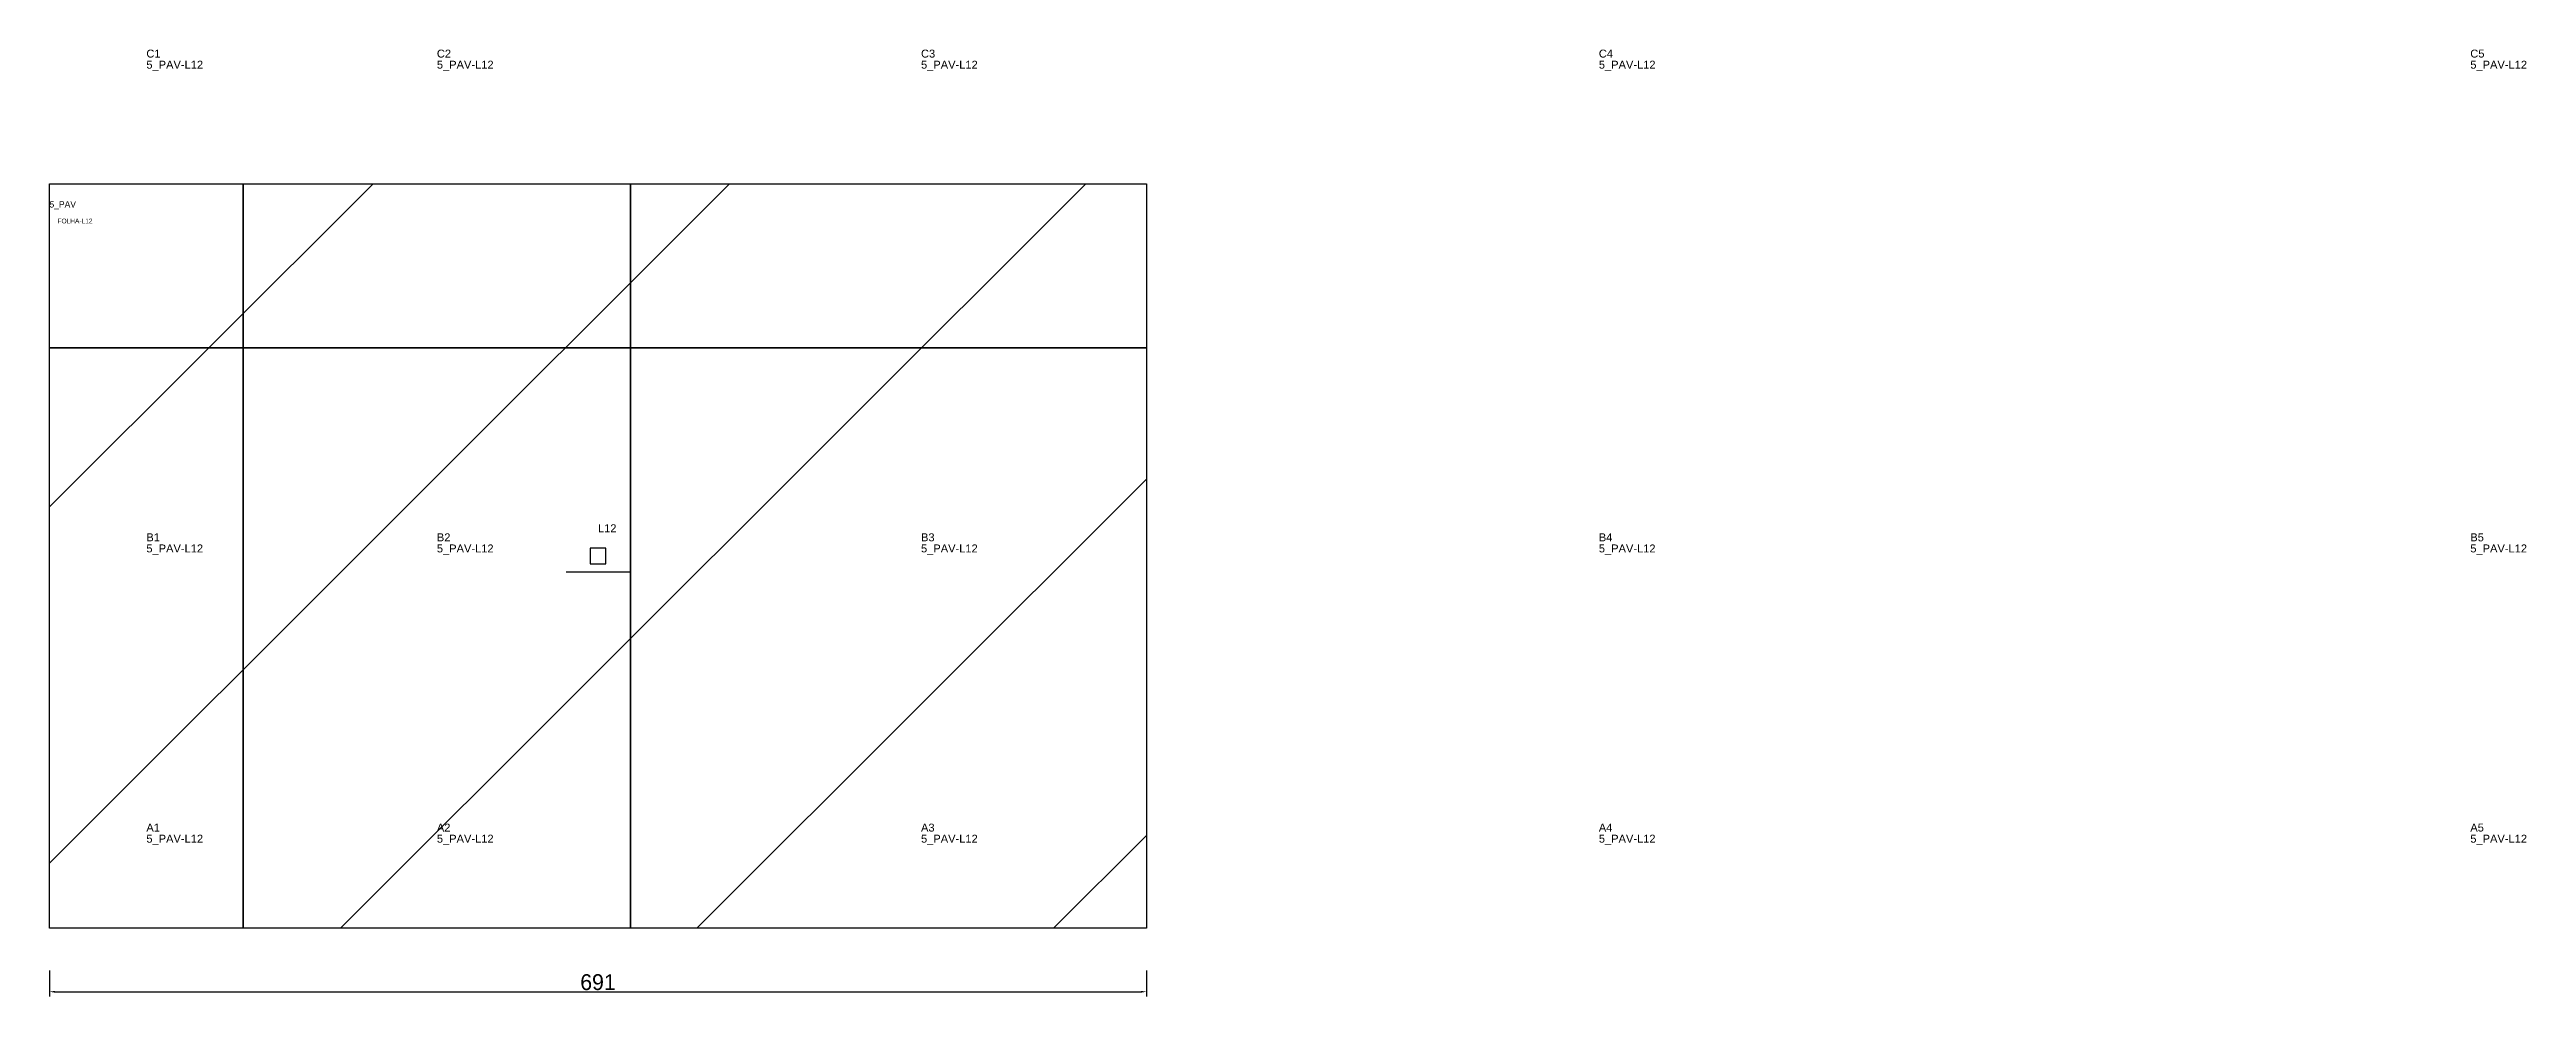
# Model space of a CAD drawing. Header units: metres. Extents: x 222 to 1783, y -311 to 286.
import ezdxf

# ---------------------------------------------------------------- set-up
doc = ezdxf.new("R2010")
doc.units = ezdxf.units.M
for name, color, linetype in [('3', 3, 'CONTINUOUS'), ('AUX00', 7, 'CONTINUOUS'), ('COTA', 241, 'CONTINUOUS'), ('FOLHA', 255, 'CONTINUOUS'), ('Hachura', 251, 'CONTINUOUS'), ('NOMENCLATURA', 7, 'CONTINUOUS'), ('Nível', 160, 'CONTINUOUS'), ('Painéis', 200, 'CONTINUOUS'), ('Pilares', 5, 'CONTINUOUS'), ('SARR_2.2x7', 40, 'CONTINUOUS')]:
    doc.layers.add(name, color=color, linetype=linetype)
doc.styles.add('ARIAL', font='Arial.ttf')
doc.styles.add('STR_STANDARD', font='arial.ttf')
doc.dimstyles.new('EZ DXF', dxfattribs={"dimtxt": 10, "dimasz": 3.5, "dimexe": 3, "dimexo": 1.5, "dimgap": 1, "dimtad": 1, "dimdec": 1, "dimdsep": 46, "dimcen": 2.5, "dimazin": 3, "dimtfac": 1, "dimtmove": 0, "dimatfit": 3})

msp = doc.modelspace()

# ---------------------------------------------------------------- hatches: boundary and pattern name
at = {"layer": 'Hachura'}
h = msp.add_hatch(dxfattribs=at)
h.set_pattern_fill('ANSI31', scale=50)
h.paths.add_polyline_path([(222.2, 201.5), (913.2, 201.5), (913.2, -267.95), (222.2, -267.95)])
h = msp.add_hatch(dxfattribs=at)
h.set_pattern_fill('ANSI31', scale=50)
h.paths.add_polyline_path([(222.2, 201.5), (913.2, 201.5), (913.2, -267.95), (222.2, -267.95)])

# ---------------------------------------------------------------- linework, layer by layer
at = {"layer": '3'}
for points in [[(344.2, -267.95), (344.2, 201.5)], [(344.2, -267.95), (344.2, 201.5)], [(588.2, -267.95), (588.2, 201.5)], [(588.2, -267.95), (588.2, 201.5)], [(222.2, 98.05), (913.2, 98.05)], [(222.2, 98.05), (913.2, 98.05)]]:
    msp.add_lwpolyline(points, close=True, dxfattribs=at)
at = {"layer": 'Painéis', "color": 200}
for p, q in [((222.2, 201.5), (913.2, 201.5)), ((222.2, -267.95), (222.2, 201.5)), ((222.2, 201.5), (913.2, 201.5)), ((222.2, -267.95), (222.2, 201.5)), ((913.2, 201.5), (913.2, -267.95)), ((913.2, 201.5), (913.2, -267.95)), ((913.2, -267.95), (222.2, -267.95)), ((913.2, -267.95), (222.2, -267.95))]:
    msp.add_line(p, q, dxfattribs=at)
at = {"layer": 'Pilares'}
msp.add_lwpolyline([(562.7, -38.22), (572.7, -38.22), (572.7, -28.22), (562.7, -28.22)], close=True, dxfattribs=at)
msp.add_lwpolyline([(562.7, -38.22), (572.7, -38.22), (572.7, -28.22), (562.7, -28.22)], close=True, dxfattribs=at)
at = {"layer": 'SARR_2.2x7'}
msp.add_line((547.7, -43.22), (587.7, -43.22), dxfattribs=at)
msp.add_line((547.7, -43.22), (587.7, -43.22), dxfattribs=at)

# ---------------------------------------------------------------- texts
at = {"layer": '3', "style": 'STR_STANDARD'}
for s, p in [('C1', (283.2, 281.05)), ('C1', (283.2, 281.05)), ('C2', (466.2, 281.05)), ('C2', (466.2, 281.05)), ('C3', (771.2, 281.05)), ('C3', (771.2, 281.05)), ('C4', (1198.2, 281.05)), ('C4', (1198.2, 281.05)), ('C5', (1747.2, 281.05)), ('C5', (1747.2, 281.05)), ('B1', (283.2, -23.95)), ('B1', (283.2, -23.95)), ('B2', (466.2, -23.95)), ('B2', (466.2, -23.95)), ('B3', (771.2, -23.95)), ('B3', (771.2, -23.95)), ('B4', (1198.2, -23.95)), ('B4', (1198.2, -23.95)), ('B5', (1747.2, -23.95)), ('B5', (1747.2, -23.95)), ('A1', (283.2, -206.95)), ('A1', (283.2, -206.95)), ('A2', (466.2, -206.95)), ('A2', (466.2, -206.95)), ('A3', (771.2, -206.95)), ('A3', (771.2, -206.95)), ('A4', (1198.2, -206.95)), ('A4', (1198.2, -206.95)), ('A5', (1747.2, -206.95)), ('A5', (1747.2, -206.95))]:
    msp.add_text(s, height=5, dxfattribs=at).set_placement(p)
at = {"layer": 'AUX00', "style": 'STR_STANDARD'}
for p in [(283.2, 274.05), (283.2, 274.05), (466.2, 274.05), (466.2, 274.05), (771.2, 274.05), (771.2, 274.05), (1198.2, 274.05), (1198.2, 274.05), (1747.2, 274.05), (1747.2, 274.05), (283.2, -30.95), (283.2, -30.95), (466.2, -30.95), (466.2, -30.95), (771.2, -30.95), (771.2, -30.95), (1198.2, -30.95), (1198.2, -30.95), (1747.2, -30.95), (1747.2, -30.95), (283.2, -213.95), (283.2, -213.95), (466.2, -213.95), (466.2, -213.95), (771.2, -213.95), (771.2, -213.95), (1198.2, -213.95), (1198.2, -213.95), (1747.2, -213.95), (1747.2, -213.95)]:
    msp.add_text('5_PAV-L12', height=5, dxfattribs=at).set_placement(p)
at = {"layer": 'FOLHA'}
msp.add_text('FOLHA-L12', height=3, dxfattribs=at).set_placement((227.2, 176.5))
msp.add_text('FOLHA-L12', height=3, dxfattribs=at).set_placement((227.2, 176.5))
at = {"layer": 'NOMENCLATURA', "insert": (567.7, -13.22), "char_height": 5, "attachment_point": 1, "style": 'ARIAL'}
msp.add_mtext('L12', dxfattribs=at)
msp.add_mtext('L12', dxfattribs=at)
at = {"layer": 'Nível'}
msp.add_text('5_PAV', height=4, dxfattribs=at).set_placement((222.2, 186.5))
msp.add_text('5_PAV', height=4, dxfattribs=at).set_placement((222.2, 186.5))

# ---------------------------------------------------------------- dimensions: what is measured, and where the dimension line sits
at = {"layer": 'COTA'}
msp.add_linear_dim(base=(222.2, -307.95), p1=(222.2, -292.95), p2=(913.2, -292.95), dimstyle='EZ DXF', dxfattribs=at).render()
msp.add_linear_dim(base=(222.2, -307.95), p1=(222.2, -292.95), p2=(913.2, -292.95), dimstyle='EZ DXF', dxfattribs=at).render()

doc.saveas('drawing.dxf')
